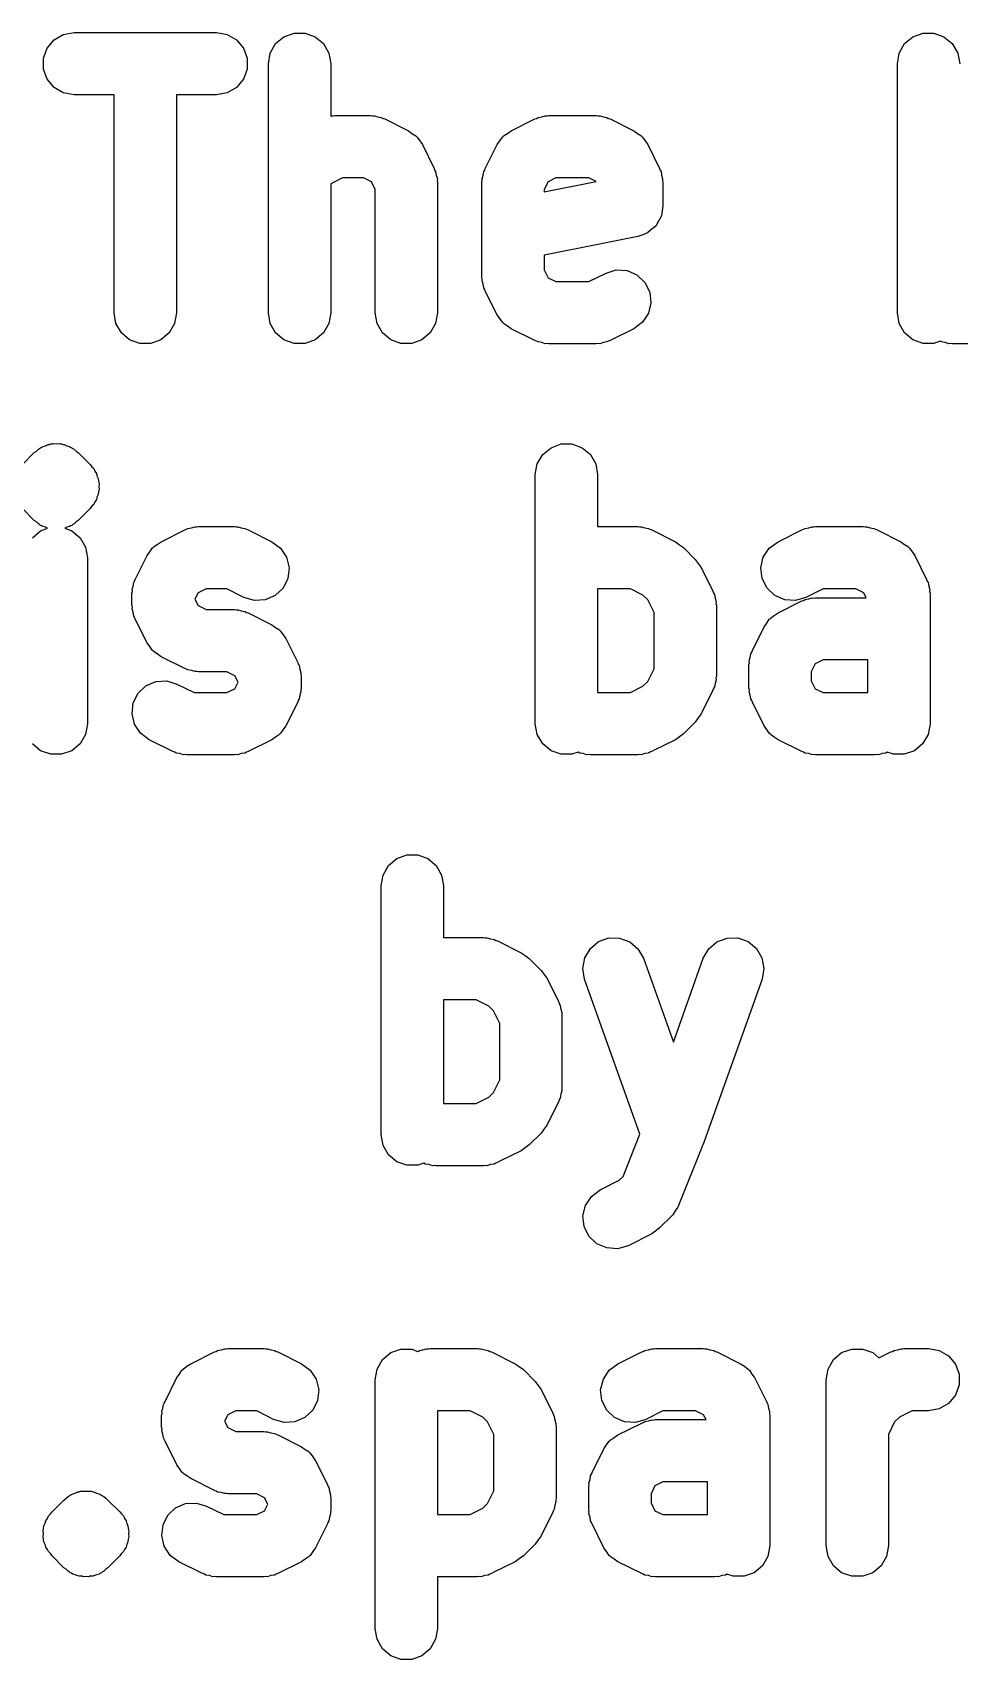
# Model space of a CAD drawing. Extents: x 94.4 to 182.1, y -155.6 to -78.6.
# Drawn here: x 150.42 to 154.14, y -103.25 to -96.72 of the extents above; entities that cross this region are included whole.
import ezdxf

# ---------------------------------------------------------------- set-up
doc = ezdxf.new("R2010")
doc.units = 0
doc.header["$MEASUREMENT"] = 0
doc.layers.add('BLACK', color=7, linetype='CONTINUOUS')

msp = doc.modelspace()

# ---------------------------------------------------------------- linework, layer by layer
at = {"layer": 'BLACK'}
for p, q in [((151.8022, -103.1668), (151.7942, -103.1248)), ((152.0442, -103.1248), (152.0372, -103.1668)), ((151.8242, -103.2048), (151.8022, -103.1668)), ((152.0372, -103.1668), (152.0152, -103.2048)), ((151.8572, -103.2328), (151.8242, -103.2048)), ((151.8982, -103.2478), (151.8572, -103.2328)), ((151.9412, -103.2478), (151.8982, -103.2478)), ((151.9822, -103.2328), (151.9412, -103.2478)), ((152.0152, -103.2048), (151.9822, -103.2328))]:
    msp.add_line(p, q, dxfattribs=at)
for points in [[(151.2382, -96.7454), (151.2662, -96.7787), (151.2812, -96.8195), (151.2812, -96.8629), (151.2662, -96.9037), (151.2382, -96.9369), (151.2002, -96.9586), (151.1582, -96.9662), (150.9972, -96.9662), (150.9972, -97.8412), (150.9892, -97.8839), (150.9682, -97.9215), (150.9342, -97.9494), (150.8942, -97.9643), (150.8502, -97.9643), (150.8092, -97.9494), (150.7762, -97.9215), (150.7542, -97.8839), (150.7472, -97.8412), (150.7472, -96.9662), (150.5862, -96.9662), (150.5432, -96.9586), (150.5062, -96.9369), (150.4782, -96.9037), (150.4632, -96.8629), (150.4632, -96.8195), (150.4782, -96.7787), (150.5062, -96.7454), (150.5432, -96.7237), (150.5862, -96.7162), (151.1582, -96.7162), (151.2002, -96.7237)], [(151.5872, -96.7608), (151.6082, -96.7984), (151.6162, -96.8412), (151.6162, -97.0514), (151.6192, -97.0503), (151.6272, -97.0508), (151.6342, -97.0495), (151.7772, -97.0495), (151.7842, -97.0508), (151.7912, -97.0503), (151.8052, -97.0545), (151.8192, -97.0571), (151.8262, -97.0607), (151.8332, -97.0627), (151.9282, -97.1103), (151.9422, -97.1213), (151.9582, -97.1314), (151.9602, -97.1341), (151.9632, -97.1362), (151.9732, -97.1515), (151.9842, -97.1662), (152.0312, -97.2615), (152.0332, -97.2684), (152.0372, -97.2746), (152.0392, -97.289), (152.0442, -97.3031), (152.0432, -97.3103), (152.0442, -97.3174), (152.0442, -97.8412), (152.0372, -97.8839), (152.0152, -97.9215), (151.9822, -97.9494), (151.9412, -97.9643), (151.8982, -97.9643), (151.8572, -97.9494), (151.8242, -97.9215), (151.8022, -97.8839), (151.7942, -97.8412), (151.7942, -97.3469), (151.7792, -97.3153), (151.7472, -97.2995), (151.6632, -97.2995), (151.6162, -97.3232), (151.6162, -97.8412), (151.6082, -97.8839), (151.5872, -97.9215), (151.5532, -97.9494), (151.5132, -97.9643), (151.4692, -97.9643), (151.4282, -97.9494), (151.3952, -97.9215), (151.3732, -97.8839), (151.3662, -97.8412), (151.3662, -96.8412), (151.3732, -96.7984), (151.3952, -96.7608), (151.4282, -96.7329), (151.4692, -96.7181), (151.5132, -96.7181), (151.5532, -96.7329)], [(152.4732, -97.6688), (152.4892, -97.7004), (152.5202, -97.7162), (152.6522, -97.7162), (152.7212, -97.6818), (152.7622, -97.6694), (152.8062, -97.672), (152.8452, -97.6892), (152.8772, -97.7191), (152.8962, -97.7579), (152.9012, -97.8011), (152.8912, -97.8433), (152.8672, -97.8795), (152.8332, -97.9054), (152.7372, -97.953), (152.7302, -97.955), (152.7242, -97.9586), (152.7102, -97.9612), (152.6962, -97.9654), (152.6882, -97.9649), (152.6812, -97.9662), (152.4912, -97.9662), (152.4842, -97.9649), (152.4772, -97.9654), (152.4632, -97.9612), (152.4482, -97.9586), (152.4422, -97.955), (152.4352, -97.953), (152.3402, -97.9054), (152.3252, -97.8944), (152.3102, -97.8843), (152.3082, -97.8816), (152.3052, -97.8795), (152.2952, -97.8642), (152.2842, -97.8495), (152.2362, -97.7542), (152.2342, -97.7473), (152.2312, -97.7411), (152.2282, -97.7267), (152.2242, -97.7126), (152.2242, -97.7054), (152.2232, -97.6983), (152.2232, -97.3174), (152.2242, -97.3103), (152.2242, -97.3031), (152.2282, -97.289), (152.2312, -97.2746), (152.2342, -97.2684), (152.2362, -97.2615), (152.2842, -97.1662), (152.2952, -97.1515), (152.3052, -97.1362), (152.3082, -97.1341), (152.3102, -97.1314), (152.3252, -97.1212), (152.3402, -97.1103), (152.4352, -97.0627), (152.4422, -97.0607), (152.4482, -97.0571), (152.4632, -97.0545), (152.4772, -97.0503), (152.4842, -97.0508), (152.4912, -97.0495), (152.6812, -97.0495), (152.6882, -97.0508), (152.6962, -97.0503), (152.7102, -97.0545), (152.7242, -97.0571), (152.7302, -97.0607), (152.7372, -97.0627), (152.8332, -97.1103), (152.8472, -97.1213), (152.8632, -97.1314), (152.8652, -97.1341), (152.8672, -97.1362), (152.8782, -97.1515), (152.8882, -97.1662), (152.9362, -97.2615), (152.9382, -97.2684), (152.9422, -97.2746), (152.9442, -97.289), (152.9482, -97.3031), (152.9482, -97.3103), (152.9492, -97.3174), (152.9492, -97.4126), (152.9462, -97.4326), (152.9432, -97.4527), (152.9422, -97.4539), (152.9422, -97.4554), (152.9322, -97.473), (152.9222, -97.4907), (152.9212, -97.4917), (152.9202, -97.493), (152.9042, -97.506), (152.8892, -97.5194), (152.8882, -97.5199), (152.8872, -97.5209), (152.8682, -97.5278), (152.8492, -97.5352), (152.6812, -97.5688), (152.4732, -97.6103)], [(152.4892, -97.3153), (152.4732, -97.3469), (152.4732, -97.3554), (152.6812, -97.3139), (152.6522, -97.2995), (152.5202, -97.2995)], [(152.8972, -99.6048), (152.8912, -99.6088), (152.8762, -99.6108), (152.8622, -99.6158), (152.8552, -99.6148), (152.8482, -99.6158), (152.6582, -99.6158), (152.6502, -99.6148), (152.6432, -99.6158), (152.6292, -99.6108), (152.6152, -99.6088), (152.6092, -99.6048), (152.5842, -99.6138), (152.5412, -99.6138), (152.5002, -99.5998), (152.4672, -99.5718), (152.4452, -99.5338), (152.4372, -99.4912), (152.4372, -98.4912), (152.4452, -98.4484), (152.4672, -98.4108), (152.5002, -98.3829), (152.5412, -98.3681), (152.5842, -98.3681), (152.6252, -98.3829), (152.6582, -98.4108), (152.6802, -98.4484), (152.6872, -98.4912), (152.6872, -98.6995), (152.8482, -98.6995), (152.8552, -98.7008), (152.8622, -98.7003), (152.8762, -98.7045), (152.8912, -98.7071), (152.8972, -98.7107), (152.9042, -98.7127), (152.9992, -98.7603), (153.0152, -98.7723), (153.0322, -98.7837), (153.0792, -98.8314), (153.0912, -98.8478), (153.1032, -98.8639), (153.1502, -98.9591), (153.1522, -98.966), (153.1562, -98.9722), (153.1592, -98.9867), (153.1632, -99.0007), (153.1622, -99.0079), (153.1642, -99.015), (153.1642, -99.3007), (153.1622, -99.3078), (153.1632, -99.315), (153.1592, -99.329), (153.1562, -99.3435), (153.1522, -99.3497), (153.1502, -99.3566), (153.1032, -99.4518), (153.0912, -99.4679), (153.0792, -99.4843), (153.0322, -99.532), (153.0152, -99.5438), (152.9992, -99.5558), (152.9142, -99.5978), (152.9042, -99.6028)], [(151.2432, -98.7003), (151.2572, -98.7045), (151.2722, -98.7071), (151.2782, -98.7107), (151.2852, -98.7127), (151.3802, -98.7603), (151.4152, -98.7862), (151.4392, -98.8224), (151.4492, -98.8646), (151.4442, -98.9078), (151.4252, -98.9466), (151.3932, -98.9764), (151.3532, -98.9937), (151.3102, -98.9963), (151.2682, -98.9839), (151.1992, -98.9495), (151.1162, -98.9495), (151.0842, -98.9653), (151.0712, -98.9912), (151.0842, -99.0171), (151.1162, -99.0328), (151.2292, -99.0328), (151.2362, -99.0341), (151.2432, -99.0337), (151.2572, -99.0378), (151.2722, -99.0404), (151.2782, -99.044), (151.2852, -99.046), (151.3802, -99.0937), (151.3952, -99.1046), (151.4102, -99.1147), (151.4122, -99.1175), (151.4152, -99.1195), (151.4252, -99.1348), (151.4362, -99.1496), (151.4842, -99.2448), (151.4862, -99.2517), (151.4892, -99.258), (151.4922, -99.2724), (151.4962, -99.2864), (151.4962, -99.2936), (151.4972, -99.3007), (151.4972, -99.3483), (151.4962, -99.3554), (151.4962, -99.3626), (151.4922, -99.3767), (151.4892, -99.3911), (151.4862, -99.3973), (151.4842, -99.4042), (151.4362, -99.4995), (151.4252, -99.5142), (151.4152, -99.5295), (151.4122, -99.5316), (151.4102, -99.5348), (151.3952, -99.5448), (151.3802, -99.5558), (151.2852, -99.6028), (151.2782, -99.6048), (151.2722, -99.6088), (151.2572, -99.6108), (151.2432, -99.6158), (151.2362, -99.6148), (151.2292, -99.6158), (151.0392, -99.6158), (151.0312, -99.6148), (151.0242, -99.6158), (151.0102, -99.6108), (150.9962, -99.6088), (150.9902, -99.6048), (150.9832, -99.6028), (150.8872, -99.5558), (150.8532, -99.5295), (150.8292, -99.4933), (150.8192, -99.4511), (150.8232, -99.4079), (150.8432, -99.3691), (150.8742, -99.3392), (150.9142, -99.322), (150.9582, -99.3194), (150.9992, -99.3318), (151.0682, -99.3662), (151.1992, -99.3662), (151.2312, -99.3504), (151.2442, -99.3245), (151.2312, -99.2986), (151.1992, -99.2828), (151.0862, -99.2828), (151.0792, -99.2816), (151.0722, -99.282), (151.0582, -99.2779), (151.0432, -99.2753), (151.0372, -99.2717), (151.0302, -99.2697), (150.9352, -99.222), (150.9202, -99.2111), (150.9052, -99.201), (150.9032, -99.1982), (150.9002, -99.1962), (150.8902, -99.1809), (150.8792, -99.1661), (150.8312, -99.0709), (150.8292, -99.064), (150.8262, -99.0577), (150.8232, -99.0433), (150.8192, -99.0293), (150.8202, -99.0221), (150.8182, -99.015), (150.8182, -98.9674), (150.8202, -98.9603), (150.8192, -98.9531), (150.8232, -98.939), (150.8262, -98.9246), (150.8292, -98.9184), (150.8312, -98.9115), (150.8792, -98.8162), (150.8902, -98.8015), (150.9002, -98.7862), (150.9032, -98.7841), (150.9052, -98.7814), (150.9202, -98.7712), (150.9352, -98.7603), (151.0302, -98.7127), (151.0372, -98.7107), (151.0432, -98.7071), (151.0582, -98.7045), (151.0722, -98.7003), (151.0792, -98.7008), (151.0862, -98.6995), (151.2292, -98.6995), (151.2362, -98.7008)], [(153.5482, -99.6158), (153.5342, -99.6108), (153.5202, -99.6088), (153.5132, -99.6048), (153.5062, -99.6028), (153.4112, -99.5558), (153.3962, -99.5448), (153.3812, -99.5348), (153.3792, -99.5316), (153.3762, -99.5295), (153.3662, -99.5142), (153.3552, -99.4995), (153.3082, -99.4042), (153.3062, -99.3973), (153.3022, -99.3911), (153.2992, -99.3767), (153.2952, -99.3626), (153.2962, -99.3554), (153.2942, -99.3483), (153.2942, -99.2531), (153.2962, -99.246), (153.2952, -99.2388), (153.2992, -99.2248), (153.3022, -99.2103), (153.3062, -99.2041), (153.3082, -99.1972), (153.3552, -99.1019), (153.3662, -99.0872), (153.3762, -99.0719), (153.3792, -99.0699), (153.3812, -99.0671), (153.3962, -99.057), (153.4112, -99.046), (153.5062, -98.9984), (153.5132, -98.9964), (153.5202, -98.9928), (153.5342, -98.9902), (153.5482, -98.986), (153.5552, -98.9865), (153.5622, -98.9852), (153.7652, -98.9852), (153.7552, -98.9653), (153.7232, -98.9495), (153.5922, -98.9495), (153.5232, -98.9839), (153.4812, -98.9963), (153.4382, -98.9937), (153.3982, -98.9764), (153.3672, -98.9466), (153.3472, -98.9078), (153.3422, -98.8646), (153.3522, -98.8224), (153.3762, -98.7862), (153.4112, -98.7603), (153.5062, -98.7127), (153.5132, -98.7107), (153.5202, -98.7071), (153.5342, -98.7045), (153.5482, -98.7003), (153.5552, -98.7008), (153.5622, -98.6995), (153.7532, -98.6995), (153.7602, -98.7008), (153.7672, -98.7003), (153.7812, -98.7045), (153.7962, -98.7071), (153.8022, -98.7107), (153.8092, -98.7127), (153.9042, -98.7603), (153.9192, -98.7713), (153.9342, -98.7814), (153.9362, -98.7841), (153.9392, -98.7862), (153.9492, -98.8015), (153.9602, -98.8162), (154.0072, -98.9115), (154.0102, -98.9184), (154.0132, -98.9246), (154.0162, -98.939), (154.0202, -98.9531), (154.0192, -98.9603), (154.0212, -98.9674), (154.0212, -99.4912), (154.0132, -99.5338), (153.9912, -99.5718), (153.9582, -99.5998), (153.9172, -99.6138), (153.8742, -99.6138), (153.8492, -99.6048), (153.8432, -99.6088), (153.8292, -99.6108), (153.8152, -99.6158), (153.8082, -99.6148), (153.8002, -99.6158), (153.5622, -99.6158), (153.5552, -99.6148)], [(152.8692, -98.9749), (152.8192, -98.9495), (152.6872, -98.9495), (152.6872, -99.3662), (152.8192, -99.3662), (152.8692, -99.3408), (152.8882, -99.3219), (152.9142, -99.2712), (152.9142, -99.0445), (152.8882, -98.9938)], [(153.5922, -99.2352), (153.5602, -99.251), (153.5442, -99.2826), (153.5442, -99.3188), (153.5602, -99.3504), (153.5922, -99.3662), (153.7712, -99.3662), (153.7712, -99.2352)], [(152.2782, -101.2548), (152.2722, -101.2588), (152.2572, -101.2608), (152.2432, -101.2658), (152.2362, -101.2648), (152.2292, -101.2658), (152.0392, -101.2658), (152.0312, -101.2648), (152.0242, -101.2658), (152.0102, -101.2608), (151.9962, -101.2588), (151.9902, -101.2548), (151.9652, -101.2638), (151.9222, -101.2638), (151.8812, -101.2498), (151.8482, -101.2218), (151.8262, -101.1838), (151.8182, -101.1408), (151.8182, -100.1408), (151.8262, -100.0988), (151.8482, -100.0608), (151.8812, -100.0328), (151.9222, -100.0178), (151.9652, -100.0178), (152.0062, -100.0328), (152.0392, -100.0608), (152.0612, -100.0988), (152.0682, -100.1408), (152.0682, -100.3498), (152.2292, -100.3498), (152.2362, -100.3508), (152.2432, -100.3508), (152.2572, -100.3548), (152.2722, -100.3568), (152.2782, -100.3608), (152.2852, -100.3628), (152.3802, -100.4108), (152.3962, -100.4218), (152.4132, -100.4338), (152.4602, -100.4818), (152.4722, -100.4978), (152.4842, -100.5138), (152.5312, -100.6088), (152.5332, -100.6158), (152.5372, -100.6218), (152.5392, -100.6368), (152.5442, -100.6508), (152.5432, -100.6578), (152.5442, -100.6648), (152.5442, -100.9508), (152.5432, -100.9578), (152.5442, -100.9648), (152.5392, -100.9788), (152.5372, -100.9938), (152.5332, -100.9998), (152.5312, -101.0068), (152.4842, -101.1018), (152.4722, -101.1178), (152.4602, -101.1348), (152.4132, -101.1818), (152.3962, -101.1938), (152.3802, -101.2058), (152.2942, -101.2478), (152.2852, -101.2528)], [(153.3242, -100.3938), (153.3462, -100.4308), (153.3542, -100.4738), (153.3472, -100.5168), (153.1092, -101.1828), (153.1082, -101.1838), (153.1082, -101.1848), (153.1072, -101.1858), (153.1072, -101.1878), (153.0122, -101.4258), (153.0102, -101.4288), (153.0092, -101.4318), (152.9982, -101.4468), (152.9892, -101.4628), (152.9862, -101.4648), (152.9842, -101.4678), (152.9362, -101.5148), (152.9202, -101.5268), (152.9042, -101.5388), (152.8092, -101.5868), (152.7672, -101.5988), (152.7242, -101.5958), (152.6842, -101.5788), (152.6522, -101.5488), (152.6332, -101.5098), (152.6282, -101.4668), (152.6382, -101.4248), (152.6622, -101.3888), (152.6972, -101.3628), (152.7742, -101.3238), (152.7892, -101.3088), (152.8572, -101.1388), (152.6352, -100.5168), (152.6282, -100.4738), (152.6362, -100.4308), (152.6582, -100.3938), (152.6912, -100.3658), (152.7322, -100.3508), (152.7752, -100.3518), (152.8162, -100.3668), (152.8492, -100.3948), (152.8712, -100.4328), (152.9912, -100.7698), (153.1112, -100.4328), (153.1332, -100.3948), (153.1662, -100.3668), (153.2072, -100.3518), (153.2502, -100.3508), (153.2912, -100.3658)], [(152.2502, -100.6248), (152.1992, -100.5998), (152.0682, -100.5998), (152.0682, -101.0158), (152.1992, -101.0158), (152.2502, -100.9908), (152.2692, -100.9718), (152.2942, -100.9208), (152.2942, -100.6948), (152.2692, -100.6438)], [(151.3622, -102.0008), (151.3762, -102.0048), (151.3912, -102.0068), (151.3972, -102.0108), (151.4042, -102.0128), (151.4992, -102.0608), (151.5342, -102.0858), (151.5582, -102.1228), (151.5682, -102.1648), (151.5632, -102.2078), (151.5442, -102.2468), (151.5122, -102.2768), (151.4722, -102.2938), (151.4292, -102.2968), (151.3872, -102.2838), (151.3192, -102.2498), (151.2352, -102.2498), (151.2032, -102.2658), (151.1902, -102.2908), (151.2032, -102.3168), (151.2352, -102.3328), (151.3482, -102.3328), (151.3552, -102.3338), (151.3622, -102.3338), (151.3762, -102.3378), (151.3912, -102.3408), (151.3972, -102.3438), (151.4042, -102.3458), (151.4992, -102.3938), (151.5142, -102.4048), (151.5292, -102.4148), (151.5312, -102.4178), (151.5342, -102.4198), (151.5442, -102.4348), (151.5552, -102.4498), (151.6032, -102.5448), (151.6052, -102.5518), (151.6082, -102.5578), (151.6112, -102.5728), (151.6152, -102.5868), (151.6152, -102.5938), (151.6162, -102.6008), (151.6162, -102.6488), (151.6152, -102.6558), (151.6152, -102.6628), (151.6112, -102.6768), (151.6082, -102.6908), (151.6052, -102.6978), (151.6032, -102.7038), (151.5552, -102.7998), (151.5442, -102.8138), (151.5342, -102.8298), (151.5312, -102.8318), (151.5292, -102.8348), (151.5142, -102.8448), (151.4992, -102.8558), (151.4042, -102.9028), (151.3972, -102.9048), (151.3912, -102.9088), (151.3762, -102.9108), (151.3622, -102.9158), (151.3552, -102.9148), (151.3482, -102.9158), (151.1582, -102.9158), (151.1502, -102.9148), (151.1432, -102.9158), (151.1292, -102.9108), (151.1152, -102.9088), (151.1092, -102.9048), (151.1022, -102.9028), (151.0062, -102.8558), (150.9722, -102.8298), (150.9482, -102.7928), (150.9382, -102.7508), (150.9432, -102.7078), (150.9622, -102.6688), (150.9932, -102.6388), (151.0332, -102.6218), (151.0772, -102.6198), (151.1182, -102.6318), (151.1872, -102.6658), (151.3192, -102.6658), (151.3502, -102.6508), (151.3632, -102.6248), (151.3502, -102.5988), (151.3192, -102.5828), (151.2052, -102.5828), (151.1982, -102.5818), (151.1912, -102.5818), (151.1772, -102.5778), (151.1622, -102.5758), (151.1562, -102.5718), (151.1492, -102.5698), (151.0542, -102.5218), (151.0392, -102.5108), (151.0242, -102.5008), (151.0222, -102.4978), (151.0192, -102.4958), (151.0092, -102.4808), (150.9982, -102.4658), (150.9512, -102.3708), (150.9482, -102.3638), (150.9452, -102.3578), (150.9422, -102.3438), (150.9382, -102.3288), (150.9392, -102.3218), (150.9372, -102.3148), (150.9372, -102.2678), (150.9392, -102.2598), (150.9382, -102.2528), (150.9422, -102.2388), (150.9452, -102.2248), (150.9482, -102.2188), (150.9512, -102.2118), (150.9982, -102.1158), (151.0092, -102.1018), (151.0192, -102.0858), (151.0222, -102.0838), (151.0242, -102.0818), (151.0392, -102.0708), (151.0542, -102.0608), (151.1492, -102.0128), (151.1562, -102.0108), (151.1622, -102.0068), (151.1772, -102.0048), (151.1912, -102.0008), (151.1982, -102.0008), (151.2052, -101.9998), (151.3482, -101.9998), (151.3552, -102.0008)], [(152.9052, -102.9158), (152.8912, -102.9108), (152.8772, -102.9088), (152.8702, -102.9048), (152.8642, -102.9028), (152.7682, -102.8558), (152.7542, -102.8448), (152.7382, -102.8348), (152.7362, -102.8318), (152.7332, -102.8298), (152.7232, -102.8138), (152.7122, -102.7998), (152.6652, -102.7038), (152.6632, -102.6978), (152.6592, -102.6908), (152.6572, -102.6768), (152.6522, -102.6628), (152.6532, -102.6558), (152.6522, -102.6488), (152.6522, -102.5528), (152.6532, -102.5458), (152.6522, -102.5388), (152.6572, -102.5248), (152.6592, -102.5108), (152.6632, -102.5038), (152.6652, -102.4968), (152.7122, -102.4018), (152.7232, -102.3868), (152.7332, -102.3718), (152.7362, -102.3698), (152.7382, -102.3668), (152.7542, -102.3568), (152.7682, -102.3458), (152.8642, -102.2988), (152.8702, -102.2968), (152.8772, -102.2928), (152.8912, -102.2898), (152.9052, -102.2858), (152.9122, -102.2868), (152.9192, -102.2848), (153.1222, -102.2848), (153.1122, -102.2658), (153.0802, -102.2498), (152.9492, -102.2498), (152.8802, -102.2838), (152.8392, -102.2968), (152.7952, -102.2938), (152.7552, -102.2768), (152.7242, -102.2468), (152.7042, -102.2078), (152.6992, -102.1648), (152.7102, -102.1228), (152.7332, -102.0858), (152.7682, -102.0608), (152.8642, -102.0128), (152.8702, -102.0108), (152.8772, -102.0068), (152.8912, -102.0048), (152.9052, -102.0008), (152.9122, -102.0008), (152.9192, -101.9998), (153.1102, -101.9998), (153.1172, -102.0008), (153.1242, -102.0008), (153.1382, -102.0048), (153.1532, -102.0068), (153.1592, -102.0108), (153.1662, -102.0128), (153.2612, -102.0608), (153.2762, -102.0708), (153.2912, -102.0818), (153.2932, -102.0838), (153.2962, -102.0858), (153.3062, -102.1018), (153.3172, -102.1158), (153.3652, -102.2118), (153.3672, -102.2188), (153.3702, -102.2248), (153.3732, -102.2388), (153.3772, -102.2528), (153.3772, -102.2598), (153.3782, -102.2678), (153.3782, -102.7908), (153.3702, -102.8338), (153.3492, -102.8718), (153.3152, -102.8998), (153.2752, -102.9138), (153.2312, -102.9138), (153.2062, -102.9048), (153.2002, -102.9088), (153.1862, -102.9108), (153.1722, -102.9158), (153.1652, -102.9148), (153.1582, -102.9158), (152.9192, -102.9158), (152.9122, -102.9148)], [(154.0952, -102.0288), (154.1232, -102.0618), (154.1382, -102.1028), (154.1382, -102.1458), (154.1232, -102.1868), (154.0952, -102.2198), (154.0572, -102.2418), (154.0152, -102.2498), (153.9492, -102.2498), (153.8982, -102.2748), (153.8792, -102.2938), (153.8542, -102.3448), (153.8542, -102.7908), (153.8462, -102.8338), (153.8252, -102.8718), (153.7912, -102.8998), (153.7512, -102.9138), (153.7072, -102.9138), (153.6662, -102.8998), (153.6332, -102.8718), (153.6122, -102.8338), (153.6042, -102.7908), (153.6042, -102.1248), (153.6122, -102.0818), (153.6332, -102.0438), (153.6662, -102.0158), (153.7072, -102.0018), (153.7512, -102.0018), (153.7912, -102.0158), (153.8162, -102.0368), (153.8642, -102.0128), (153.8702, -102.0108), (153.8772, -102.0068), (153.8912, -102.0048), (153.9052, -102.0008), (153.9122, -102.0008), (153.9192, -101.9998), (154.0152, -101.9998), (154.0572, -102.0068)], [(152.2262, -102.2748), (152.1762, -102.2498), (152.0442, -102.2498), (152.0442, -102.6658), (152.1762, -102.6658), (152.2262, -102.6408), (152.2452, -102.6218), (152.2712, -102.5708), (152.2712, -102.3448), (152.2452, -102.2938)], [(152.9492, -102.5348), (152.9172, -102.5508), (152.9022, -102.5828), (152.9022, -102.6188), (152.9172, -102.6508), (152.9492, -102.6658), (153.1282, -102.6658), (153.1282, -102.5348)], [(150.6552, -102.5728), (150.6612, -102.5748), (150.6662, -102.5748), (150.6762, -102.5798), (150.6872, -102.5828), (150.6912, -102.5858), (150.6962, -102.5878), (150.7002, -102.5908), (150.7052, -102.5938), (150.7132, -102.6008), (150.7222, -102.6078), (150.7702, -102.6548), (150.7762, -102.6638), (150.7842, -102.6718), (150.7882, -102.6818), (150.7952, -102.6908), (150.7982, -102.7018), (150.8022, -102.7108), (150.8032, -102.7218), (150.8062, -102.7328), (150.8052, -102.7438), (150.8062, -102.7548), (150.8032, -102.7648), (150.8022, -102.7758), (150.7982, -102.7858), (150.7952, -102.7968), (150.7882, -102.8058), (150.7842, -102.8148), (150.7762, -102.8228), (150.7702, -102.8318), (150.7222, -102.8798), (150.7132, -102.8858), (150.7052, -102.8938), (150.7002, -102.8958), (150.6962, -102.8998), (150.6912, -102.9018), (150.6872, -102.9048), (150.6762, -102.9078), (150.6662, -102.9118), (150.6612, -102.9128), (150.6552, -102.9138), (150.6502, -102.9138), (150.6452, -102.9158), (150.6342, -102.9148), (150.6232, -102.9158), (150.6182, -102.9138), (150.6122, -102.9138), (150.6072, -102.9128), (150.6012, -102.9118), (150.5912, -102.9078), (150.5812, -102.9048), (150.5762, -102.9018), (150.5712, -102.8998), (150.5672, -102.8958), (150.5622, -102.8938), (150.5542, -102.8858), (150.5452, -102.8798), (150.4982, -102.8318), (150.4912, -102.8228), (150.4842, -102.8148), (150.4792, -102.8058), (150.4732, -102.7968), (150.4702, -102.7858), (150.4652, -102.7758), (150.4642, -102.7648), (150.4622, -102.7548), (150.4632, -102.7438), (150.4622, -102.7328), (150.4642, -102.7218), (150.4652, -102.7108), (150.4702, -102.7008), (150.4732, -102.6908), (150.4792, -102.6818), (150.4842, -102.6718), (150.4912, -102.6638), (150.4982, -102.6548), (150.5452, -102.6078), (150.5542, -102.6008), (150.5622, -102.5938), (150.5672, -102.5908), (150.5712, -102.5878), (150.5762, -102.5858), (150.5812, -102.5828), (150.5912, -102.5798), (150.6012, -102.5748), (150.6072, -102.5748), (150.6122, -102.5728), (150.6182, -102.5728), (150.6232, -102.5718), (150.6342, -102.5728), (150.6452, -102.5718), (150.6502, -102.5728)]]:
    msp.add_lwpolyline(points, close=True, dxfattribs=at)
for points in [[(154.3002, -97.9662), (154.1102, -97.9662), (154.1032, -97.9649), (154.0962, -97.9654), (154.0822, -97.9612), (154.0672, -97.9586), (154.0612, -97.9552), (154.0362, -97.9643), (153.9932, -97.9643), (153.9522, -97.9494), (153.9192, -97.9215), (153.8972, -97.8839), (153.8902, -97.8412), (153.8902, -96.8412), (153.8972, -96.7984), (153.9192, -96.7608), (153.9522, -96.7329), (153.9932, -96.7181), (154.0362, -96.7181), (154.0772, -96.7329), (154.1102, -96.7608), (154.1322, -96.7984), (154.1402, -96.8412)], [(150.3792, -98.4504), (150.4262, -98.4028), (150.4352, -98.3965), (150.4432, -98.3888), (150.4482, -98.3865), (150.4522, -98.3829), (150.4572, -98.381), (150.4622, -98.3779), (150.4722, -98.3751), (150.4822, -98.3704), (150.4882, -98.37), (150.4932, -98.3681), (150.4992, -98.3681), (150.5042, -98.3667), (150.5152, -98.3676), (150.5262, -98.3667), (150.5312, -98.3681), (150.5362, -98.3681), (150.5422, -98.37), (150.5472, -98.3704), (150.5572, -98.3751), (150.5682, -98.3779), (150.5722, -98.381), (150.5772, -98.3829), (150.5812, -98.3865), (150.5862, -98.3888), (150.5942, -98.3965), (150.6032, -98.4028), (150.6512, -98.4504), (150.6572, -98.4594), (150.6652, -98.4671), (150.6692, -98.477), (150.6762, -98.486), (150.6782, -98.4965), (150.6832, -98.5064), (150.6842, -98.5173), (150.6872, -98.5279), (150.6862, -98.5388), (150.6872, -98.5497), (150.6842, -98.5603), (150.6832, -98.5712), (150.6782, -98.5811), (150.6762, -98.5916), (150.6692, -98.6006), (150.6652, -98.6105), (150.6572, -98.6182), (150.6512, -98.6272), (150.6032, -98.6748), (150.5942, -98.6811), (150.5862, -98.6888), (150.5812, -98.6911), (150.5772, -98.6947), (150.5722, -98.6966), (150.5682, -98.6997), (150.5572, -98.7025), (150.5492, -98.7061), (150.5772, -98.7163), (150.6102, -98.7442), (150.6322, -98.7818), (150.6402, -98.8245), (150.6402, -99.4912), (150.6322, -99.5338), (150.6102, -99.5718), (150.5772, -99.5998), (150.5362, -99.6138), (150.4932, -99.6138), (150.4522, -99.5998), (150.4192, -99.5718)], [(150.4192, -98.7442), (150.4522, -98.7163), (150.4802, -98.7061), (150.4722, -98.7025), (150.4622, -98.6997), (150.4572, -98.6966), (150.4522, -98.6947), (150.4482, -98.6911), (150.4432, -98.6888), (150.4352, -98.6811), (150.4262, -98.6748), (150.3792, -98.6272)], [(151.7942, -103.1248), (151.7942, -102.1248), (151.8022, -102.0818), (151.8242, -102.0438), (151.8572, -102.0158), (151.8982, -102.0018), (151.9412, -102.0018), (151.9662, -102.0108), (151.9722, -102.0068), (151.9862, -102.0048), (152.0002, -102.0008), (152.0082, -102.0008), (152.0152, -101.9998), (152.2052, -101.9998), (152.2122, -102.0008), (152.2192, -102.0008), (152.2342, -102.0048), (152.2482, -102.0068), (152.2542, -102.0108), (152.2612, -102.0128), (152.3562, -102.0608), (152.3722, -102.0718), (152.3892, -102.0838), (152.4362, -102.1318), (152.4482, -102.1478), (152.4602, -102.1638), (152.5072, -102.2588), (152.5102, -102.2658), (152.5132, -102.2718), (152.5162, -102.2868), (152.5202, -102.3008), (152.5192, -102.3078), (152.5212, -102.3148), (152.5212, -102.6008), (152.5192, -102.6078), (152.5202, -102.6148), (152.5162, -102.6288), (152.5132, -102.6438), (152.5102, -102.6498), (152.5072, -102.6568), (152.4602, -102.7518), (152.4482, -102.7678), (152.4362, -102.7848), (152.3892, -102.8318), (152.3722, -102.8438), (152.3562, -102.8558), (152.2712, -102.8978), (152.2612, -102.9028), (152.2542, -102.9048), (152.2482, -102.9088), (152.2342, -102.9108), (152.2192, -102.9158), (152.2122, -102.9148), (152.2052, -102.9158), (152.0442, -102.9158), (152.0442, -103.1248)]]:
    msp.add_lwpolyline(points, dxfattribs=at)

doc.saveas('drawing.dxf')
